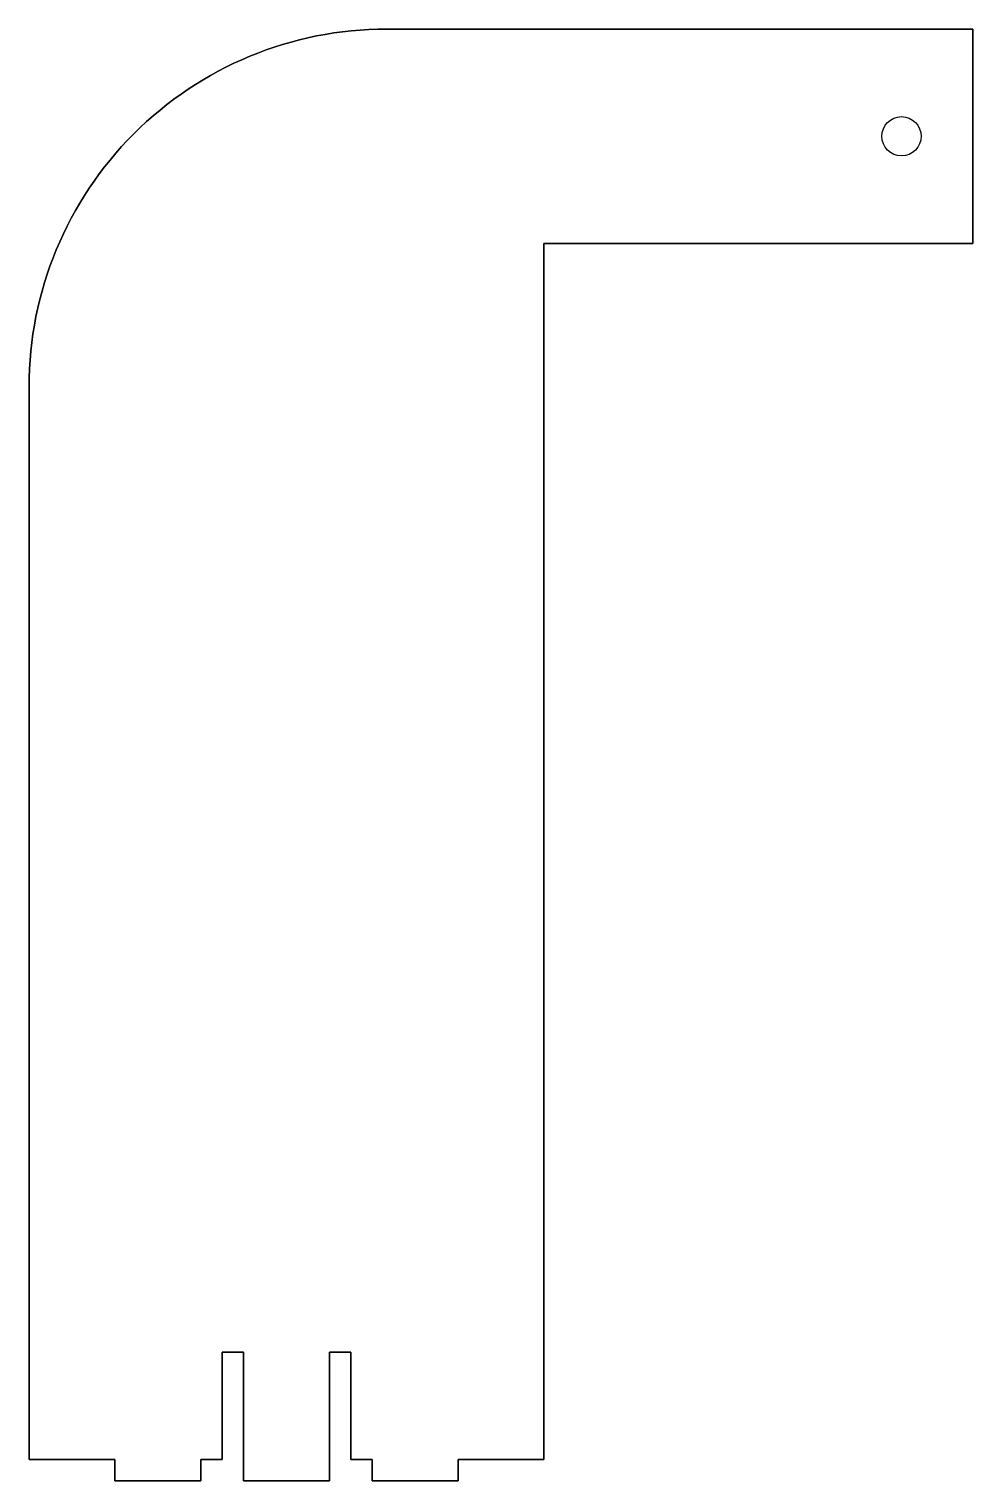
# Model space of a CAD drawing. Header units: millimetres. Extents: x -91 to 41, y -22 to 181.
import ezdxf

# ---------------------------------------------------------------- set-up
doc = ezdxf.new("R2010")
doc.units = ezdxf.units.MM
doc.layers.get('0').update_dxf_attribs({"linetype": 'CONTINUOUS'})

msp = doc.modelspace()

# ---------------------------------------------------------------- linework, layer by layer
for points in [[(-64.07, -18.92), (-64.07, -3.92), (-61.07, -3.92), (-61.07, -21.92), (-49.07, -21.92), (-49.07, -3.92), (-46.07, -3.92), (-46.07, -18.92), (-43.07, -18.92), (-43.07, -21.92), (-31.07, -21.92), (-31.07, -18.92), (-19.07, -18.92), (-19.07, 151.08), (40.93, 151.08), (40.93, 181.08), (-41.07, 181.08, 0.414214), (-91.07, 131.08), (-91.07, -18.92), (-79.07, -18.92), (-79.07, -21.92), (-67.07, -21.92), (-67.07, -18.92)], [(-64.07, -3.92), (-64.07, -18.92), (-67.07, -18.92), (-67.07, -21.92), (-79.07, -21.92), (-79.07, -18.92), (-91.07, -18.92), (-91.07, 131.08, -0.414214), (-41.07, 181.08), (40.93, 181.08), (40.93, 151.08), (-19.07, 151.08), (-19.07, -18.92), (-31.07, -18.92), (-31.07, -21.92), (-43.07, -21.92), (-43.07, -18.92), (-46.07, -18.92), (-46.07, -3.92), (-49.07, -3.92), (-49.07, -21.92), (-61.07, -21.92), (-61.07, -3.92)]]:
    msp.add_lwpolyline(points, format="xyb", close=True)
msp.add_circle((30.93, 166.08), 2.75)
msp.add_circle((30.93, 166.08), 2.75)

doc.saveas('drawing.dxf')
